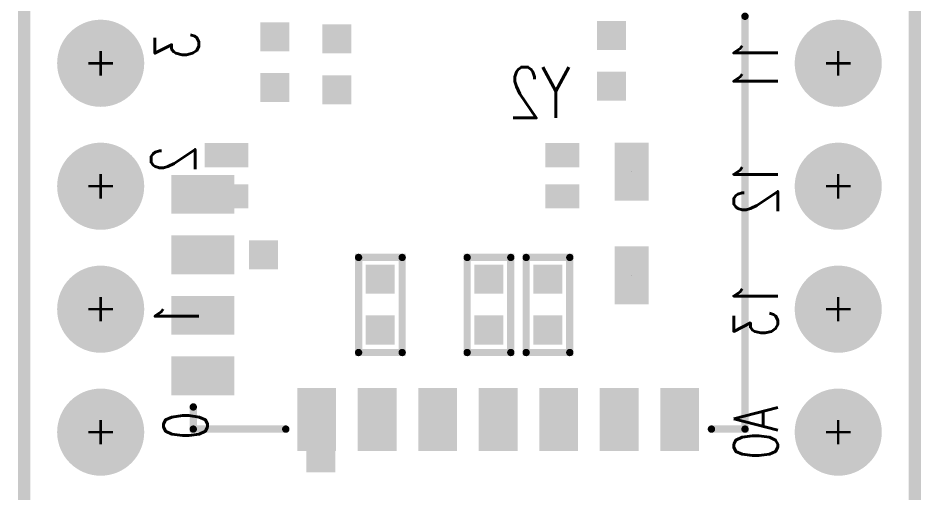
# Model space of a CAD drawing. Extents: x -9.3 to 9.3, y -13.6 to 30.1.
# Drawn here: x -9.33 to 9.33, y 8.63 to 18.44 of the extents above; entities that cross this region are included whole.
import ezdxf

# ---------------------------------------------------------------- set-up
doc = ezdxf.new("R2010")
doc.units = 0
doc.header["$MEASUREMENT"] = 0
doc.layers.get('0').update_dxf_attribs({"linetype": 'CONTINUOUS'})
for name, color, linetype in [('BOARD_OUTLINE_00', 255, 'CONTINUOUS'), ('DRIL_PLTE_THRU_01', 16, 'CONTINUOUS'), ('DRIL_PLTE_THRU_02', 136, 'CONTINUOUS'), ('DRIL_PLTE_THRU_03', 96, 'CONTINUOUS'), ('DRIL_PLTE_THRU_04', 176, 'CONTINUOUS'), ('DRIL_SYMBOL', 255, 'CONTINUOUS'), ('PADS_BOT', 5, 'CONTINUOUS'), ('PADS_INNER', 1, 'CONTINUOUS'), ('PADS_TOP', 1, 'CONTINUOUS'), ('PART_BOT_2DLINE_00', 136, 'CONTINUOUS'), ('PART_NAME_04', 231, 'CONTINUOUS'), ('PART_TOP_2DLINE_01', 254, 'CONTINUOUS')]:
    doc.layers.add(name, color=color, linetype=linetype)
doc.styles.add('W0$12', font='simplex', dxfattribs={"width": 0.75})
doc.styles.add('W0$13', font='simplex', dxfattribs={"width": 0.75})

# ---------------------------------------------------------------- blocks, each defined once
blk = doc.blocks.new('BOARD_36')
at = {"layer": 'BOARD_OUTLINE_00', "const_width": 0.254}
blk.add_lwpolyline([(5.327, -17.576), (5.327, 21.49, -0.413192), (6.744, 22.911), (22.159, 22.911, -0.414214), (23.727, 21.385), (23.727, -17.576, -0.414214), (22.271, -19.176), (6.873, -19.176, -0.413702)], format="xyb", close=True, dxfattribs=at)
blk = doc.blocks.new('DRIL_HOLE_0')
blk.add_lwpolyline([(0, 0, 1), (0, 0, 1)], format="xyb", close=True)
blk = doc.blocks.new('PAD_0')
blk.add_lwpolyline([(0, 0, 1), (0, 0, 1)], format="xyb", close=True)
blk = doc.blocks.new('PAD_1')
at = {"const_width": 0.6}
blk.add_lwpolyline([(-0.3, 0), (0.3, 0)], dxfattribs=at)
blk = doc.blocks.new('STK_BOT_170')
at = {"layer": 'DRIL_PLTE_THRU_01'}
blk.add_blockref('DRIL_HOLE_0', (0, 0), dxfattribs=at)
at = {"layer": 'DRIL_PLTE_THRU_02'}
blk.add_blockref('DRIL_HOLE_0', (0, 0), dxfattribs=at)
at = {"layer": 'DRIL_PLTE_THRU_03'}
blk.add_blockref('DRIL_HOLE_0', (0, 0), dxfattribs=at)
at = {"layer": 'DRIL_PLTE_THRU_04'}
blk.add_blockref('DRIL_HOLE_0', (0, 0), dxfattribs=at)
at = {"layer": 'PADS_BOT', "rotation": 90}
blk.add_blockref('PAD_1', (0, 0), dxfattribs=at)
at = {"layer": 'PADS_INNER'}
blk.add_blockref('PAD_0', (0, 0), dxfattribs=at)
at = {"layer": 'PADS_TOP'}
blk.add_blockref('PAD_0', (0, 0), dxfattribs=at)
blk = doc.blocks.new('SYM_BOT_14')
for p in [(-0.525, 0.00167), (0.525, 0.00167)]:
    blk.add_blockref('STK_BOT_170', p)
blk = doc.blocks.new('PART_BOT_0')
blk.add_blockref('SYM_BOT_14', (0, 0))
blk = doc.blocks.new('PART_BOT_4')
blk.add_blockref('SYM_BOT_14', (0, 0))
blk = doc.blocks.new('PART_BOT_5')
blk.add_blockref('SYM_BOT_14', (0, 0))
blk = doc.blocks.new('PART_BOT_6')
blk.add_blockref('SYM_BOT_14', (0, 0))
blk = doc.blocks.new('PAD_11')
at = {"const_width": 0.14}
blk.add_lwpolyline([(-0.36, -0.07), (0.36, -0.07, 1), (0.36, 0.07), (-0.36, 0.07, 1)], format="xyb", close=True, dxfattribs=at)
blk = doc.blocks.new('STK_BOT_441')
at = {"layer": 'DRIL_PLTE_THRU_01'}
blk.add_blockref('DRIL_HOLE_0', (0, 0), dxfattribs=at)
at = {"layer": 'DRIL_PLTE_THRU_02'}
blk.add_blockref('DRIL_HOLE_0', (0, 0), dxfattribs=at)
at = {"layer": 'DRIL_PLTE_THRU_03'}
blk.add_blockref('DRIL_HOLE_0', (0, 0), dxfattribs=at)
at = {"layer": 'DRIL_PLTE_THRU_04'}
blk.add_blockref('DRIL_HOLE_0', (0, 0), dxfattribs=at)
at = {"layer": 'PADS_BOT'}
blk.add_blockref('PAD_11', (0, 0), dxfattribs=at)
at = {"layer": 'PADS_INNER'}
blk.add_blockref('PAD_0', (0, 0), dxfattribs=at)
at = {"layer": 'PADS_TOP'}
blk.add_blockref('PAD_0', (0, 0), dxfattribs=at)
blk = doc.blocks.new('STK_BOT_442')
at = {"layer": 'DRIL_PLTE_THRU_01'}
blk.add_blockref('DRIL_HOLE_0', (0, 0), dxfattribs=at)
at = {"layer": 'DRIL_PLTE_THRU_02'}
blk.add_blockref('DRIL_HOLE_0', (0, 0), dxfattribs=at)
at = {"layer": 'DRIL_PLTE_THRU_03'}
blk.add_blockref('DRIL_HOLE_0', (0, 0), dxfattribs=at)
at = {"layer": 'DRIL_PLTE_THRU_04'}
blk.add_blockref('DRIL_HOLE_0', (0, 0), dxfattribs=at)
at = {"layer": 'PADS_BOT', "rotation": 90}
blk.add_blockref('PAD_11', (0, 0), dxfattribs=at)
at = {"layer": 'PADS_INNER'}
blk.add_blockref('PAD_0', (0, 0), dxfattribs=at)
at = {"layer": 'PADS_TOP'}
blk.add_blockref('PAD_0', (0, 0), dxfattribs=at)
blk = doc.blocks.new('PAD_12')
at = {"const_width": 5}
blk.add_lwpolyline([(-2.5, 0), (2.5, 0)], dxfattribs=at)
blk = doc.blocks.new('STK_BOT_443')
at = {"layer": 'DRIL_PLTE_THRU_01'}
blk.add_blockref('DRIL_HOLE_0', (0, 0), dxfattribs=at)
at = {"layer": 'DRIL_PLTE_THRU_02'}
blk.add_blockref('DRIL_HOLE_0', (0, 0), dxfattribs=at)
at = {"layer": 'DRIL_PLTE_THRU_03'}
blk.add_blockref('DRIL_HOLE_0', (0, 0), dxfattribs=at)
at = {"layer": 'DRIL_PLTE_THRU_04'}
blk.add_blockref('DRIL_HOLE_0', (0, 0), dxfattribs=at)
at = {"layer": 'PADS_BOT'}
blk.add_blockref('PAD_12', (0, 0), dxfattribs=at)
at = {"layer": 'PADS_INNER'}
blk.add_blockref('PAD_0', (0, 0), dxfattribs=at)
at = {"layer": 'PADS_TOP'}
blk.add_blockref('PAD_0', (0, 0), dxfattribs=at)
blk = doc.blocks.new('SYM_BOT_43')
for name, p in [('STK_BOT_442', (-2.5, 3.5)), ('STK_BOT_442', (-2, 3.5)), ('STK_BOT_442', (-1.5, 3.5)), ('STK_BOT_442', (-1, 3.5)), ('STK_BOT_442', (-0.5, 3.5)), ('STK_BOT_442', (0, 3.5)), ('STK_BOT_442', (0.5, 3.5)), ('STK_BOT_442', (1, 3.5)), ('STK_BOT_442', (1.5, 3.5)), ('STK_BOT_442', (2, 3.5)), ('STK_BOT_442', (2.5, 3.5)), ('STK_BOT_441', (-3.5, 2.5)), ('STK_BOT_441', (3.5, 2.5)), ('STK_BOT_443', (0, 0)), ('STK_BOT_441', (-3.5, 2)), ('STK_BOT_441', (3.5, 2)), ('STK_BOT_441', (-3.5, 1.5)), ('STK_BOT_441', (3.5, 1.5)), ('STK_BOT_441', (-3.5, 1)), ('STK_BOT_441', (3.5, 1)), ('STK_BOT_441', (-3.5, 0.5)), ('STK_BOT_441', (3.5, 0.5)), ('STK_BOT_441', (-3.5, 0)), ('STK_BOT_441', (3.5, 0)), ('STK_BOT_441', (-3.5, -0.5)), ('STK_BOT_441', (3.5, -0.5)), ('STK_BOT_441', (-3.5, -1)), ('STK_BOT_441', (3.5, -1)), ('STK_BOT_441', (-3.5, -1.5)), ('STK_BOT_441', (3.5, -1.5)), ('STK_BOT_441', (-3.5, -2)), ('STK_BOT_441', (3.5, -2)), ('STK_BOT_441', (-3.5, -2.5)), ('STK_BOT_441', (3.5, -2.5)), ('STK_BOT_442', (-2.5, -3.5)), ('STK_BOT_442', (-2, -3.5)), ('STK_BOT_442', (-1.5, -3.5)), ('STK_BOT_442', (-1, -3.5)), ('STK_BOT_442', (-0.5, -3.5)), ('STK_BOT_442', (0, -3.5)), ('STK_BOT_442', (0.5, -3.5)), ('STK_BOT_442', (1, -3.5)), ('STK_BOT_442', (1.5, -3.5)), ('STK_BOT_442', (2, -3.5)), ('STK_BOT_442', (2.5, -3.5))]:
    blk.add_blockref(name, p)
blk = doc.blocks.new('PART_BOT_10')
blk.add_blockref('SYM_BOT_43', (0, 0))
blk = doc.blocks.new('PART_BOT_17')
blk.add_blockref('SYM_BOT_14', (0, 0))
blk = doc.blocks.new('SMOOTH_0$15011')
at = {"const_width": 0.0751}
blk.add_lwpolyline([(-0.038, 0, 1), (0.038, 0, 1)], format="xyb", close=True, dxfattribs=at)
blk = doc.blocks.new('PART_BODY_BOT_8')
at = {"layer": 'PART_BOT_2DLINE_00', "const_width": 0.15}
blk.add_lwpolyline([(-0.974, 0.448), (0.99, 0.448), (0.99, -0.453), (-0.974, -0.453)], close=True, dxfattribs=at)
at = {"layer": 'PART_BOT_2DLINE_00'}
for p in [(-0.974, 0.448), (0.99, 0.448), (-0.974, -0.453), (0.99, -0.453)]:
    blk.add_blockref('SMOOTH_0$15011', p, dxfattribs=at)
blk = doc.blocks.new('PAD_2')
at = {"const_width": 0.6}
blk.add_lwpolyline([(-0.3, 0), (0.3, 0)], dxfattribs=at)
blk = doc.blocks.new('STK_BOT_7')
at = {"layer": 'DRIL_PLTE_THRU_01'}
blk.add_blockref('DRIL_HOLE_0', (0, 0), dxfattribs=at)
at = {"layer": 'DRIL_PLTE_THRU_02'}
blk.add_blockref('DRIL_HOLE_0', (0, 0), dxfattribs=at)
at = {"layer": 'DRIL_PLTE_THRU_03'}
blk.add_blockref('DRIL_HOLE_0', (0, 0), dxfattribs=at)
at = {"layer": 'DRIL_PLTE_THRU_04'}
blk.add_blockref('DRIL_HOLE_0', (0, 0), dxfattribs=at)
at = {"layer": 'PADS_BOT'}
blk.add_blockref('PAD_2', (0, 0), dxfattribs=at)
at = {"layer": 'PADS_INNER'}
blk.add_blockref('PAD_0', (0, 0), dxfattribs=at)
at = {"layer": 'PADS_TOP'}
blk.add_blockref('PAD_0', (0, 0), dxfattribs=at)
blk = doc.blocks.new('SYM_BOT_9')
for name, p in [('PART_BODY_BOT_8', (0, 0)), ('STK_BOT_7', (-0.525, 0)), ('STK_BOT_7', (0.525, 0))]:
    blk.add_blockref(name, p)
blk = doc.blocks.new('PART_BOT_23')
blk.add_blockref('SYM_BOT_9', (0, 0))
blk = doc.blocks.new('PART_BOT_24')
blk.add_blockref('SYM_BOT_9', (0, 0))
blk = doc.blocks.new('PART_BOT_25')
blk.add_blockref('SYM_BOT_9', (0, 0))
blk = doc.blocks.new('PAD_13')
blk.add_lwpolyline([(0, 0), (0, 0)])
blk = doc.blocks.new('PAD_14')
at = {"const_width": 0.7}
blk.add_lwpolyline([(-0.6, 0), (0.6, 0)], dxfattribs=at)
blk = doc.blocks.new('STK_BOT_352')
at = {"layer": 'DRIL_PLTE_THRU_01'}
blk.add_blockref('DRIL_HOLE_0', (0, 0), dxfattribs=at)
at = {"layer": 'DRIL_PLTE_THRU_02'}
blk.add_blockref('DRIL_HOLE_0', (0, 0), dxfattribs=at)
at = {"layer": 'DRIL_PLTE_THRU_03'}
blk.add_blockref('DRIL_HOLE_0', (0, 0), dxfattribs=at)
at = {"layer": 'DRIL_PLTE_THRU_04'}
blk.add_blockref('DRIL_HOLE_0', (0, 0), dxfattribs=at)
at = {"layer": 'PADS_BOT'}
blk.add_blockref('PAD_14', (0, 0), dxfattribs=at)
at = {"layer": 'PADS_INNER'}
blk.add_blockref('PAD_13', (0, 0), dxfattribs=at)
at = {"layer": 'PADS_TOP'}
blk.add_blockref('PAD_13', (0, 0), dxfattribs=at)
blk = doc.blocks.new('SYM_BOT_50')
for p in [(-1.07, 0), (1.07, 0)]:
    blk.add_blockref('STK_BOT_352', p)
blk = doc.blocks.new('PART_BOT_28')
blk.add_blockref('SYM_BOT_50', (0, 0))
blk = doc.blocks.new('DRIL_SYMBOL_0$9')
at = {"layer": 'DRIL_SYMBOL', "const_width": 0.0508}
for points in [[(0, -0.254), (0, 0.254)], [(-0.254, 0), (0.254, 0)]]:
    blk.add_lwpolyline(points, dxfattribs=at)
blk = doc.blocks.new('DRIL_HOLE_0$9')
at = {"const_width": 0.45}
blk.add_lwpolyline([(-0.225, 0, 1), (0.225, 0, 1)], format="xyb", close=True, dxfattribs=at)
blk.add_blockref('DRIL_SYMBOL_0$9', (0, 0))
blk = doc.blocks.new('PAD_15')
at = {"const_width": 0.75}
blk.add_lwpolyline([(0, -0.375, 1), (0, 0.375, 1)], format="xyb", close=True, dxfattribs=at)
blk = doc.blocks.new('PAD_16')
at = {"const_width": 0.9}
blk.add_lwpolyline([(0, -0.45, 1), (0, 0.45, 1)], format="xyb", close=True, dxfattribs=at)
blk = doc.blocks.new('STK_BOT_232')
at = {"layer": 'DRIL_PLTE_THRU_01'}
blk.add_blockref('DRIL_HOLE_0$9', (0, 0), dxfattribs=at)
at = {"layer": 'DRIL_PLTE_THRU_02'}
blk.add_blockref('DRIL_HOLE_0$9', (0, 0), dxfattribs=at)
at = {"layer": 'DRIL_PLTE_THRU_03'}
blk.add_blockref('DRIL_HOLE_0$9', (0, 0), dxfattribs=at)
at = {"layer": 'DRIL_PLTE_THRU_04'}
blk.add_blockref('DRIL_HOLE_0$9', (0, 0), dxfattribs=at)
at = {"layer": 'PADS_BOT'}
blk.add_blockref('PAD_16', (0, 0), dxfattribs=at)
at = {"layer": 'PADS_INNER'}
blk.add_blockref('PAD_15', (0, 0), dxfattribs=at)
at = {"layer": 'PADS_TOP'}
blk.add_blockref('PAD_16', (0, 0), dxfattribs=at)
blk = doc.blocks.new('SYM_BOT_26')
blk.add_blockref('STK_BOT_232', (0, 0))
blk = doc.blocks.new('PART_BOT_31')
blk.add_blockref('SYM_BOT_26', (0, 0))
at = {"layer": 'PART_NAME_04', "style": 'W0$12', "width": 0.75}
blk.add_text('12', height=0.91, rotation=270, dxfattribs=at).set_placement((1.25, 0.567))
blk = doc.blocks.new('PART_BOT_32')
blk.add_blockref('SYM_BOT_26', (0, 0))
at = {"layer": 'PART_NAME_04', "style": 'W0$12', "width": 0.75}
blk.add_text('1', height=0.91, rotation=270, dxfattribs=at).set_placement((-2.03, 0.177))
blk = doc.blocks.new('PART_BOT_36')
blk.add_blockref('SYM_BOT_26', (0, 0))
at = {"layer": 'PART_NAME_04', "style": 'W0$12', "width": 0.75}
blk.add_text('A0', height=0.91, rotation=270, dxfattribs=at).set_placement((1.25, 0.539))
blk = doc.blocks.new('PART_BOT_38')
blk.add_blockref('SYM_BOT_26', (0, 0))
at = {"layer": 'PART_NAME_04', "style": 'W0$12', "width": 0.75}
blk.add_text('2', height=0.91, rotation=270, dxfattribs=at).set_placement((-1.95, 0.848))
blk = doc.blocks.new('PART_BOT_40')
blk.add_blockref('SYM_BOT_26', (0, 0))
at = {"layer": 'PART_NAME_04', "style": 'W0$12', "width": 0.75}
blk.add_text('3', height=0.91, rotation=270, dxfattribs=at).set_placement((-2.03, 0.675))
blk = doc.blocks.new('PART_BOT_41')
blk.add_blockref('SYM_BOT_26', (0, 0))
at = {"layer": 'PART_NAME_04', "style": 'W0$12', "width": 0.75}
blk.add_text('13', height=0.91, rotation=270, dxfattribs=at).set_placement((1.25, 0.594))
blk = doc.blocks.new('PART_BOT_42')
blk.add_blockref('SYM_BOT_26', (0, 0))
at = {"layer": 'PART_NAME_04', "style": 'W0$12', "width": 0.75}
blk.add_text('0', height=0.91, rotation=90, dxfattribs=at).set_placement((-1.299, -0.156))
blk = doc.blocks.new('PART_BOT_48')
blk.add_blockref('SYM_BOT_26', (0, 0))
at = {"layer": 'PART_NAME_04', "style": 'W0$12', "width": 0.75}
blk.add_text('11', height=0.91, rotation=270, dxfattribs=at).set_placement((1.25, 0.536))
blk = doc.blocks.new('SMOOTH_0$1524')
at = {"const_width": 0.0762}
blk.add_lwpolyline([(-0.0381, 0, 1), (0.0381, 0, 1)], format="xyb", close=True, dxfattribs=at)
blk = doc.blocks.new('PART_BODY_TOP_62')
at = {"layer": 'PART_TOP_2DLINE_01', "const_width": 0.1524}
for points in [[(-5.05, 12.332), (-5.05, 14.5), (6.35, 14.5), (6.35, 12.877)], [(5.65667, -0.05), (6.35, -0.05), (6.35, 8.47814)], [(-5.05, 0.408), (-5.05, -0.05), (-3.13846, -0.05)]]:
    blk.add_lwpolyline(points, dxfattribs=at)
at = {"layer": 'PART_TOP_2DLINE_01'}
for p in [(-5.05, 14.5), (6.35, 14.5), (6.35, 12.877), (-5.05, 12.332), (6.35, 8.47814), (-5.05, 0.408), (-5.05, -0.05), (-3.13846, -0.05), (5.65667, -0.05), (6.35, -0.05)]:
    blk.add_blockref('SMOOTH_0$1524', p, dxfattribs=at)
blk = doc.blocks.new('PAD_18')
at = {"const_width": 0.8}
blk.add_lwpolyline([(-0.65, 0), (0.65, 0)], dxfattribs=at)
blk = doc.blocks.new('STK_TOP_504')
at = {"layer": 'DRIL_PLTE_THRU_01'}
blk.add_blockref('DRIL_HOLE_0', (0, 0), dxfattribs=at)
at = {"layer": 'DRIL_PLTE_THRU_02'}
blk.add_blockref('DRIL_HOLE_0', (0, 0), dxfattribs=at)
at = {"layer": 'DRIL_PLTE_THRU_03'}
blk.add_blockref('DRIL_HOLE_0', (0, 0), dxfattribs=at)
at = {"layer": 'DRIL_PLTE_THRU_04'}
blk.add_blockref('DRIL_HOLE_0', (0, 0), dxfattribs=at)
at = {"layer": 'PADS_BOT'}
blk.add_blockref('PAD_0', (0, 0), dxfattribs=at)
at = {"layer": 'PADS_INNER'}
blk.add_blockref('PAD_0', (0, 0), dxfattribs=at)
at = {"layer": 'PADS_TOP'}
blk.add_blockref('PAD_18', (0, 0), dxfattribs=at)
blk = doc.blocks.new('STK_TOP_105')
at = {"layer": 'DRIL_PLTE_THRU_01'}
blk.add_blockref('DRIL_HOLE_0', (0, 0), dxfattribs=at)
at = {"layer": 'DRIL_PLTE_THRU_02'}
blk.add_blockref('DRIL_HOLE_0', (0, 0), dxfattribs=at)
at = {"layer": 'DRIL_PLTE_THRU_03'}
blk.add_blockref('DRIL_HOLE_0', (0, 0), dxfattribs=at)
at = {"layer": 'DRIL_PLTE_THRU_04'}
blk.add_blockref('DRIL_HOLE_0', (0, 0), dxfattribs=at)
at = {"layer": 'PADS_BOT'}
blk.add_blockref('PAD_0', (0, 0), dxfattribs=at)
at = {"layer": 'PADS_INNER'}
blk.add_blockref('PAD_0', (0, 0), dxfattribs=at)
at = {"layer": 'PADS_TOP', "rotation": 90}
blk.add_blockref('PAD_18', (0, 0), dxfattribs=at)
blk = doc.blocks.new('SYM_TOP_52')
for name, p in [('PART_BODY_TOP_62', (0, 0)), ('STK_TOP_504', (6.15, 12.1)), ('STK_TOP_504', (-4.85, 11.53)), ('STK_TOP_504', (6.15, 10.85)), ('STK_TOP_504', (-4.85, 10.28)), ('STK_TOP_504', (6.15, 9.6)), ('STK_TOP_504', (-4.85, 9.03)), ('STK_TOP_504', (-4.85, 4.8)), ('STK_TOP_504', (-4.85, 3.55)), ('STK_TOP_504', (-4.85, 2.3)), ('STK_TOP_504', (-4.85, 1.05)), ('STK_TOP_105', (-2.5, 0.15)), ('STK_TOP_105', (-1.25, 0.15)), ('STK_TOP_105', (0, 0.15)), ('STK_TOP_105', (1.25, 0.15)), ('STK_TOP_105', (2.5, 0.15)), ('STK_TOP_105', (3.75, 0.15)), ('STK_TOP_105', (5, 0.15))]:
    blk.add_blockref(name, p)
blk = doc.blocks.new('PART_TOP_64')
blk.add_blockref('SYM_TOP_52', (0, 0))
blk = doc.blocks.new('PAD_22')
at = {"const_width": 0.5}
blk.add_lwpolyline([(-0.45, 0), (0.45, 0)], dxfattribs=at)
blk = doc.blocks.new('STK_BOT_439')
at = {"layer": 'DRIL_PLTE_THRU_01'}
blk.add_blockref('DRIL_HOLE_0', (0, 0), dxfattribs=at)
at = {"layer": 'DRIL_PLTE_THRU_02'}
blk.add_blockref('DRIL_HOLE_0', (0, 0), dxfattribs=at)
at = {"layer": 'DRIL_PLTE_THRU_03'}
blk.add_blockref('DRIL_HOLE_0', (0, 0), dxfattribs=at)
at = {"layer": 'DRIL_PLTE_THRU_04'}
blk.add_blockref('DRIL_HOLE_0', (0, 0), dxfattribs=at)
at = {"layer": 'PADS_BOT'}
blk.add_blockref('PAD_22', (0, 0), dxfattribs=at)
at = {"layer": 'PADS_INNER'}
blk.add_blockref('PAD_0', (0, 0), dxfattribs=at)
at = {"layer": 'PADS_TOP'}
blk.add_blockref('PAD_0', (0, 0), dxfattribs=at)
blk = doc.blocks.new('PAD_23')
at = {"const_width": 0.5}
blk.add_lwpolyline([(-0.35, 0), (0.35, 0)], dxfattribs=at)
blk = doc.blocks.new('STK_BOT_440')
at = {"layer": 'DRIL_PLTE_THRU_01'}
blk.add_blockref('DRIL_HOLE_0', (0, 0), dxfattribs=at)
at = {"layer": 'DRIL_PLTE_THRU_02'}
blk.add_blockref('DRIL_HOLE_0', (0, 0), dxfattribs=at)
at = {"layer": 'DRIL_PLTE_THRU_03'}
blk.add_blockref('DRIL_HOLE_0', (0, 0), dxfattribs=at)
at = {"layer": 'DRIL_PLTE_THRU_04'}
blk.add_blockref('DRIL_HOLE_0', (0, 0), dxfattribs=at)
at = {"layer": 'PADS_BOT'}
blk.add_blockref('PAD_23', (0, 0), dxfattribs=at)
at = {"layer": 'PADS_INNER'}
blk.add_blockref('PAD_0', (0, 0), dxfattribs=at)
at = {"layer": 'PADS_TOP'}
blk.add_blockref('PAD_0', (0, 0), dxfattribs=at)
blk = doc.blocks.new('SYM_BOT_42')
for name, p in [('STK_BOT_439', (-3.52, 0.425)), ('STK_BOT_440', (3.42, 0.425)), ('STK_BOT_439', (-3.52, -0.425)), ('STK_BOT_440', (3.42, -0.425))]:
    blk.add_blockref(name, p)
blk = doc.blocks.new('PART_BOT_69')
blk.add_blockref('SYM_BOT_42', (0, 0))
at = {"layer": 'PART_NAME_04', "style": 'W0$13', "width": 0.75}
blk.add_text('Y2', height=1.05, rotation=180, dxfattribs=at).set_placement((3.587, -1.196))

msp = doc.modelspace()

# ---------------------------------------------------------------- block references
for name, p in [('BOARD_36', (-14.527, 7.076)), ('PART_TOP_64', (-0.657, 10))]:
    msp.add_blockref(name, p)
at = {"xscale": -1}
for name, p in [('PART_BOT_40', (-7.62, 17.507)), ('PART_BOT_48', (7.62, 17.507)), ('PART_BOT_38', (-7.62, 14.967)), ('PART_BOT_31', (7.62, 14.967)), ('PART_BOT_5', (-4.781, 13.546)), ('PART_BOT_32', (-7.62, 12.427)), ('PART_BOT_41', (7.62, 12.427)), ('PART_BOT_42', (-7.62, 9.887)), ('PART_BOT_36', (7.62, 9.887))]:
    msp.add_blockref(name, p, dxfattribs=at)
for name, p, rotation in [('PART_BOT_6', (-4.02, 17.53), 90), ('PART_BOT_0', (-2.739, 17.485), 90), ('PART_BOT_4', (2.933, 17.557), 270), ('PART_BOT_69', (-1.5, 15.183), 180), ('PART_BOT_28', (3.35, 14.199), 90), ('PART_BOT_23', (-1.843, 12.522), 90), ('PART_BOT_25', (0.401, 12.522), 90), ('PART_BOT_24', (1.62, 12.522), 90), ('PART_BOT_17', (-3.072, 9.883), 90), ('PART_BOT_10', (0.043, 4.13), 270)]:
    msp.add_blockref(name, p, dxfattribs=dict(at, rotation=rotation))

doc.saveas('drawing.dxf')
